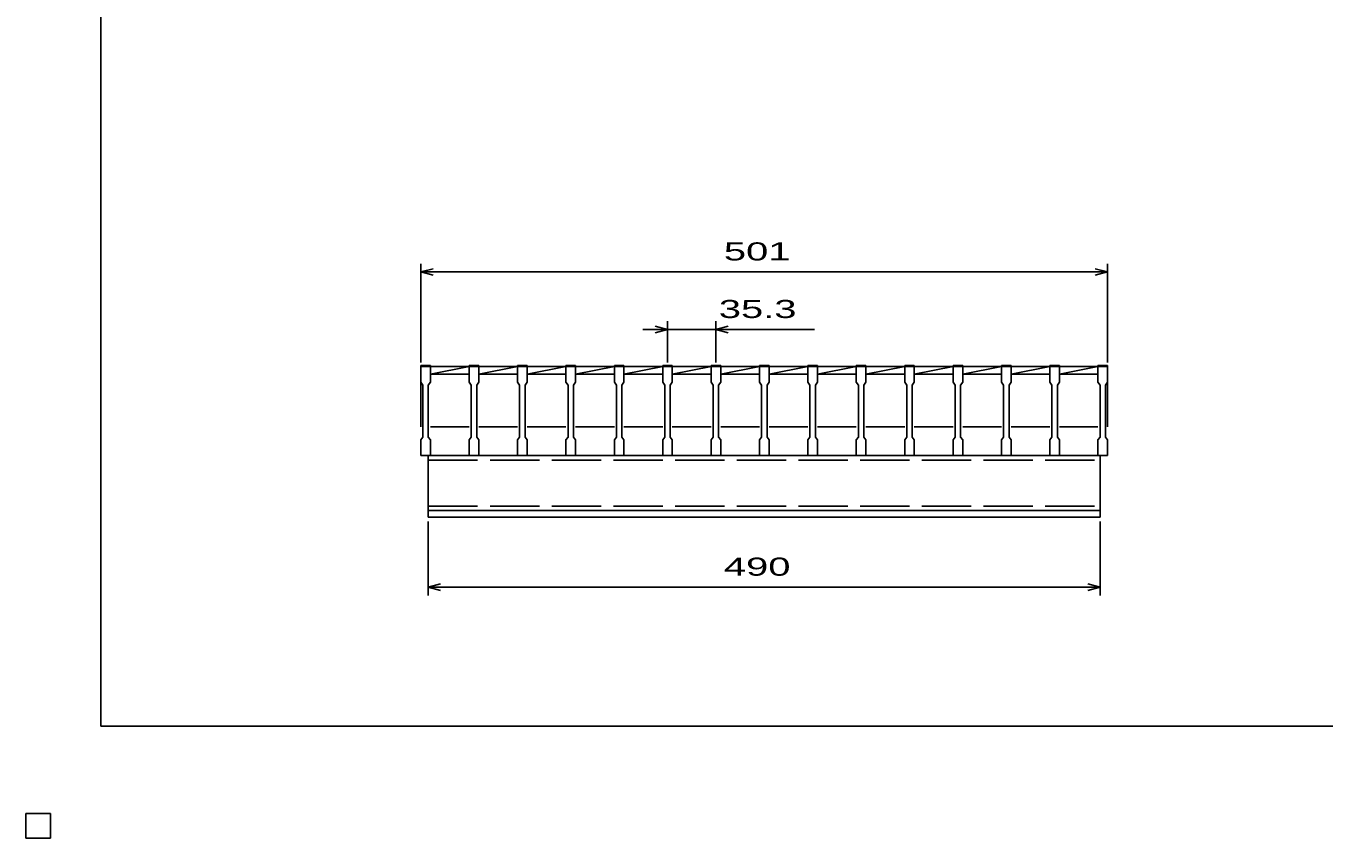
# Model space of a CAD drawing. Units: millimetres, scale not verified. Extents: x -1092 to 1039, y -770 to 632.
# Drawn here: x -1092 to -145, y -770 to -177 of the extents above; entities that cross this region are included whole.
import ezdxf
from ezdxf.enums import TextEntityAlignment as Align

# ---------------------------------------------------------------- set-up
doc = ezdxf.new("R2010")
doc.units = ezdxf.units.MM
doc.header["$LTSCALE"] = 6
doc.linetypes.add('DASHED', pattern=[7.5, 6, -1.5])
for name, color, linetype, lineweight in [('0_2', 150, 'Continuous', 25), ('16', 3, 'Continuous', 25), ('22', 4, 'Continuous', 25), ('24', 2, 'Continuous', 25), ('32', 4, 'Continuous', 25)]:
    doc.layers.add(name, color=color, linetype=linetype, lineweight=lineweight)
doc.styles.add('ベクトル', font='')
doc.styles.get('ベクトル').set_extended_font_data('ベクトル')

msp = doc.modelspace()

# ---------------------------------------------------------------- linework, layer by layer
at = {"layer": '0_2'}
for p, q in [((-1037.4, -687.9), (-1037.4, 632.1)), ((1038.6, -687.9), (-1037.4, -687.9)), ((-1074, -751.5), (-1092, -751.5)), ((-1092, -751.5), (-1092, -769.5)), ((-1074, -751.5), (-1092, -751.5)), ((-1092, -751.5), (-1092, -769.5)), ((-1074, -751.5), (-1092, -751.5)), ((-1092, -751.5), (-1092, -769.5)), ((-1074, -751.5), (-1092, -751.5)), ((-1092, -751.5), (-1092, -769.5)), ((-1074, -751.5), (-1092, -751.5)), ((-1092, -751.5), (-1092, -769.5)), ((-1074, -769.5), (-1074, -751.5)), ((-1074, -769.5), (-1074, -751.5)), ((-1074, -769.5), (-1074, -751.5)), ((-1074, -769.5), (-1074, -751.5)), ((-1074, -769.5), (-1074, -751.5)), ((-1092, -769.5), (-1074, -769.5)), ((-1092, -769.5), (-1074, -769.5)), ((-1092, -769.5), (-1074, -769.5)), ((-1092, -769.5), (-1074, -769.5)), ((-1092, -769.5), (-1074, -769.5))]:
    msp.add_line(p, q, dxfattribs=at)
at = {"layer": '16'}
for p, q in [((-804, -425.5), (-804, -424.8)), ((-804, -424.8), (-797, -424.8)), ((-804, -425.5), (-804, -437)), ((-797, -425.5), (-804, -425.5)), ((-804, -425.5), (-804, -469.5)), ((-797, -424.8), (-797, -425.5)), ((-797, -437), (-797, -425.5)), ((-797, -425.5), (-768.7, -425.5)), ((-797, -431), (-768.7, -425.5)), ((-768.7, -425.5), (-768.7, -424.8)), ((-768.7, -424.8), (-761.7, -424.8)), ((-768.7, -425.5), (-768.7, -437)), ((-761.7, -425.5), (-768.7, -425.5)), ((-761.7, -424.8), (-761.7, -425.5)), ((-761.7, -437), (-761.7, -425.5)), ((-761.7, -425.5), (-733.4, -425.5)), ((-761.7, -431), (-733.4, -425.5)), ((-733.4, -425.5), (-733.4, -424.8)), ((-733.4, -424.8), (-726.4, -424.8)), ((-733.4, -425.5), (-733.4, -437)), ((-726.4, -425.5), (-733.4, -425.5)), ((-726.4, -424.8), (-726.4, -425.5)), ((-726.4, -437), (-726.4, -425.5)), ((-726.4, -425.5), (-698.1, -425.5)), ((-726.4, -431), (-698.1, -425.5)), ((-698.1, -425.5), (-698.1, -424.8)), ((-698.1, -424.8), (-691.1, -424.8)), ((-698.1, -425.5), (-698.1, -437)), ((-691.1, -425.5), (-698.1, -425.5)), ((-691.1, -424.8), (-691.1, -425.5)), ((-691.1, -437), (-691.1, -425.5)), ((-691.1, -425.5), (-662.8, -425.5)), ((-691.1, -431), (-662.8, -425.5)), ((-662.8, -425.5), (-662.8, -424.8)), ((-662.8, -424.8), (-655.8, -424.8)), ((-662.8, -425.5), (-662.8, -437)), ((-655.8, -425.5), (-662.8, -425.5)), ((-655.8, -424.8), (-655.8, -425.5)), ((-655.8, -437), (-655.8, -425.5)), ((-655.8, -425.5), (-627.5, -425.5)), ((-655.8, -431), (-627.5, -425.5)), ((-627.5, -425.5), (-627.5, -424.8)), ((-627.5, -424.8), (-620.5, -424.8)), ((-627.5, -425.5), (-627.5, -437)), ((-620.5, -425.5), (-627.5, -425.5)), ((-620.5, -424.8), (-620.5, -425.5)), ((-620.5, -437), (-620.5, -425.5)), ((-620.5, -425.5), (-592.2, -425.5)), ((-620.5, -431), (-592.2, -425.5)), ((-592.2, -425.5), (-592.2, -424.8)), ((-592.2, -424.8), (-585.2, -424.8)), ((-592.2, -425.5), (-592.2, -437)), ((-585.2, -425.5), (-592.2, -425.5)), ((-585.2, -424.8), (-585.2, -425.5)), ((-585.2, -437), (-585.2, -425.5)), ((-585.2, -425.5), (-556.9, -425.5)), ((-585.2, -431), (-556.9, -425.5)), ((-556.9, -425.5), (-556.9, -424.8)), ((-556.9, -424.8), (-549.9, -424.8)), ((-556.9, -425.5), (-556.9, -437)), ((-549.9, -425.5), (-556.9, -425.5)), ((-549.9, -424.8), (-549.9, -425.5)), ((-549.9, -437), (-549.9, -425.5)), ((-549.9, -425.5), (-521.6, -425.5)), ((-549.9, -431), (-521.6, -425.5)), ((-521.6, -425.5), (-521.6, -424.8)), ((-521.6, -424.8), (-514.6, -424.8)), ((-521.6, -425.5), (-521.6, -437)), ((-514.6, -425.5), (-521.6, -425.5)), ((-514.6, -424.8), (-514.6, -425.5)), ((-514.6, -437), (-514.6, -425.5)), ((-514.6, -425.5), (-486.3, -425.5)), ((-514.6, -431), (-486.3, -425.5)), ((-486.3, -425.5), (-486.3, -424.8)), ((-486.3, -424.8), (-479.3, -424.8)), ((-486.3, -425.5), (-486.3, -437)), ((-479.3, -425.5), (-486.3, -425.5)), ((-479.3, -424.8), (-479.3, -425.5)), ((-479.3, -437), (-479.3, -425.5)), ((-479.3, -425.5), (-451, -425.5)), ((-479.3, -431), (-451, -425.5)), ((-451, -425.5), (-451, -424.8)), ((-451, -424.8), (-444, -424.8)), ((-451, -425.5), (-451, -437)), ((-444, -425.5), (-451, -425.5)), ((-444, -424.8), (-444, -425.5)), ((-444, -437), (-444, -425.5)), ((-444, -425.5), (-415.7, -425.5)), ((-444, -431), (-415.7, -425.5)), ((-415.7, -425.5), (-415.7, -424.8)), ((-415.7, -424.8), (-408.7, -424.8)), ((-415.7, -425.5), (-415.7, -437)), ((-408.7, -425.5), (-415.7, -425.5)), ((-408.7, -424.8), (-408.7, -425.5)), ((-408.7, -437), (-408.7, -425.5)), ((-408.7, -425.5), (-380.4, -425.5)), ((-408.7, -431), (-380.4, -425.5)), ((-380.4, -425.5), (-380.4, -424.8)), ((-380.4, -424.8), (-373.4, -424.8)), ((-380.4, -425.5), (-380.4, -437)), ((-373.4, -425.5), (-380.4, -425.5)), ((-373.4, -424.8), (-373.4, -425.5)), ((-373.4, -437), (-373.4, -425.5)), ((-373.4, -425.5), (-345.1, -425.5)), ((-373.4, -431), (-345.1, -425.5)), ((-345.1, -425.5), (-345.1, -424.8)), ((-345.1, -424.8), (-338.1, -424.8)), ((-345.1, -425.5), (-345.1, -437)), ((-338.1, -425.5), (-345.1, -425.5)), ((-338.1, -424.8), (-338.1, -425.5)), ((-338.1, -437), (-338.1, -425.5)), ((-338.1, -425.5), (-310, -425.5)), ((-338.1, -431), (-310, -425.539)), ((-310, -425.5), (-310, -424.8)), ((-310, -424.8), (-303, -424.8)), ((-310, -425.5), (-310, -437)), ((-303, -425.5), (-310, -425.5)), ((-303, -424.8), (-303, -425.5)), ((-303, -437), (-303, -425.5)), ((-303, -469.5), (-303, -425.5)), ((-797, -431), (-768.7, -431)), ((-761.7, -431), (-733.4, -431)), ((-726.4, -431), (-698.1, -431)), ((-691.1, -431), (-662.8, -431)), ((-655.8, -431), (-627.5, -431)), ((-620.5, -431), (-592.2, -431)), ((-585.2, -431), (-556.9, -431)), ((-549.9, -431), (-521.6, -431)), ((-514.6, -431), (-486.3, -431)), ((-479.3, -431), (-451, -431)), ((-444, -431), (-415.7, -431)), ((-408.7, -431), (-380.4, -431)), ((-373.4, -431), (-345.1, -431)), ((-338.1, -431), (-310, -431)), ((-804, -437), (-802.5, -439)), ((-802.5, -439), (-802.5, -477)), ((-798.5, -439), (-797, -437)), ((-798.5, -477), (-798.5, -439)), ((-768.7, -437), (-767.2, -439)), ((-767.2, -439), (-767.2, -477)), ((-763.2, -439), (-761.7, -437)), ((-763.2, -477), (-763.2, -439)), ((-733.4, -437), (-731.9, -439)), ((-731.9, -439), (-731.9, -477)), ((-727.9, -439), (-726.4, -437)), ((-727.9, -477), (-727.9, -439)), ((-698.1, -437), (-696.6, -439)), ((-696.6, -439), (-696.6, -477)), ((-692.6, -439), (-691.1, -437)), ((-692.6, -477), (-692.6, -439)), ((-662.8, -437), (-661.3, -439)), ((-661.3, -439), (-661.3, -477)), ((-657.3, -439), (-655.8, -437)), ((-657.3, -477), (-657.3, -439)), ((-627.5, -437), (-626, -439)), ((-626, -439), (-626, -477)), ((-622, -439), (-620.5, -437)), ((-622, -477), (-622, -439)), ((-592.2, -437), (-590.7, -439)), ((-590.7, -439), (-590.7, -477)), ((-586.7, -439), (-585.2, -437)), ((-586.7, -477), (-586.7, -439)), ((-556.9, -437), (-555.4, -439)), ((-555.4, -439), (-555.4, -477)), ((-551.4, -439), (-549.9, -437)), ((-551.4, -477), (-551.4, -439)), ((-521.6, -437), (-520.1, -439)), ((-520.1, -439), (-520.1, -477)), ((-516.1, -439), (-514.6, -437)), ((-516.1, -477), (-516.1, -439)), ((-486.3, -437), (-484.8, -439)), ((-484.8, -439), (-484.8, -477)), ((-480.8, -439), (-479.3, -437)), ((-480.8, -477), (-480.8, -439)), ((-451, -437), (-449.5, -439)), ((-449.5, -439), (-449.5, -477)), ((-445.5, -439), (-444, -437)), ((-445.5, -477), (-445.5, -439)), ((-415.7, -437), (-414.2, -439)), ((-414.2, -439), (-414.2, -477)), ((-410.2, -439), (-408.7, -437)), ((-410.2, -477), (-410.2, -439)), ((-380.4, -437), (-378.9, -439)), ((-378.9, -439), (-378.9, -477)), ((-374.9, -439), (-373.4, -437)), ((-374.9, -477), (-374.9, -439)), ((-345.1, -437), (-343.6, -439)), ((-343.6, -439), (-343.6, -477)), ((-339.6, -439), (-338.1, -437)), ((-339.6, -477), (-339.6, -439)), ((-310, -437), (-308.5, -439)), ((-308.5, -439), (-308.5, -477)), ((-304.5, -439), (-303, -437)), ((-304.5, -477), (-304.5, -439)), ((-797, -469.5), (-768.7, -469.5)), ((-761.7, -469.5), (-733.4, -469.5)), ((-726.4, -469.5), (-698.1, -469.5)), ((-691.1, -469.5), (-662.8, -469.5)), ((-655.8, -469.5), (-627.5, -469.5)), ((-620.5, -469.5), (-592.2, -469.5)), ((-585.2, -469.5), (-556.9, -469.5)), ((-549.9, -469.5), (-521.6, -469.5)), ((-514.6, -469.5), (-486.3, -469.5)), ((-479.3, -469.5), (-451, -469.5)), ((-444, -469.5), (-415.7, -469.5)), ((-408.7, -469.5), (-380.4, -469.5)), ((-373.4, -469.5), (-345.1, -469.5)), ((-338.1, -469.5), (-310, -469.5)), ((-802.5, -477), (-804, -479)), ((-804, -479), (-804, -490.5)), ((-797, -479), (-798.5, -477)), ((-797, -490.5), (-797, -479)), ((-767.2, -477), (-768.7, -479)), ((-768.7, -479), (-768.7, -490.5)), ((-761.7, -479), (-763.2, -477)), ((-761.7, -490.5), (-761.7, -479)), ((-731.9, -477), (-733.4, -479)), ((-733.4, -479), (-733.4, -490.5)), ((-726.4, -479), (-727.9, -477)), ((-726.4, -490.5), (-726.4, -479)), ((-696.6, -477), (-698.1, -479)), ((-698.1, -479), (-698.1, -490.5)), ((-691.1, -479), (-692.6, -477)), ((-691.1, -490.5), (-691.1, -479)), ((-661.3, -477), (-662.8, -479)), ((-662.8, -479), (-662.8, -490.5)), ((-655.8, -479), (-657.3, -477)), ((-655.8, -490.5), (-655.8, -479)), ((-626, -477), (-627.5, -479)), ((-627.5, -479), (-627.5, -490.5)), ((-620.5, -479), (-622, -477)), ((-620.5, -490.5), (-620.5, -479)), ((-590.7, -477), (-592.2, -479)), ((-592.2, -479), (-592.2, -490.5)), ((-585.2, -479), (-586.7, -477)), ((-585.2, -490.5), (-585.2, -479)), ((-555.4, -477), (-556.9, -479)), ((-556.9, -479), (-556.9, -490.5)), ((-549.9, -479), (-551.4, -477)), ((-549.9, -490.5), (-549.9, -479)), ((-520.1, -477), (-521.6, -479)), ((-521.6, -479), (-521.6, -490.5)), ((-514.6, -479), (-516.1, -477)), ((-514.6, -490.5), (-514.6, -479)), ((-484.8, -477), (-486.3, -479)), ((-486.3, -479), (-486.3, -490.5)), ((-479.3, -479), (-480.8, -477)), ((-479.3, -490.5), (-479.3, -479)), ((-449.5, -477), (-451, -479)), ((-451, -479), (-451, -490.5)), ((-444, -479), (-445.5, -477)), ((-444, -490.5), (-444, -479)), ((-414.2, -477), (-415.7, -479)), ((-415.7, -479), (-415.7, -490.5)), ((-408.7, -479), (-410.2, -477)), ((-408.7, -490.5), (-408.7, -479)), ((-378.9, -477), (-380.4, -479)), ((-380.4, -479), (-380.4, -490.5)), ((-373.4, -479), (-374.9, -477)), ((-373.4, -490.5), (-373.4, -479)), ((-343.6, -477), (-345.1, -479)), ((-345.1, -479), (-345.1, -490.5)), ((-338.1, -479), (-339.6, -477)), ((-338.1, -490.5), (-338.1, -479)), ((-308.5, -477), (-310, -479)), ((-310, -479), (-310, -490.5)), ((-303, -479), (-304.5, -477)), ((-303, -490.5), (-303, -479)), ((-804, -490.5), (-797, -490.5)), ((-798.5, -490.5), (-308.5, -490.5)), ((-798.5, -530.5), (-798.5, -490.5)), ((-768.7, -490.5), (-761.7, -490.5)), ((-733.4, -490.5), (-726.4, -490.5)), ((-698.1, -490.5), (-691.1, -490.5)), ((-662.8, -490.5), (-655.8, -490.5)), ((-627.5, -490.5), (-620.5, -490.5)), ((-592.2, -490.5), (-585.2, -490.5)), ((-556.9, -490.5), (-549.9, -490.5)), ((-521.6, -490.5), (-514.6, -490.5)), ((-486.3, -490.5), (-479.3, -490.5)), ((-451, -490.5), (-444, -490.5)), ((-415.7, -490.5), (-408.7, -490.5)), ((-380.4, -490.5), (-373.4, -490.5)), ((-345.1, -490.5), (-338.1, -490.5)), ((-310, -490.5), (-303, -490.5)), ((-308.5, -530.5), (-308.5, -490.5)), ((-798.5, -530.5), (-308.5, -530.5)), ((-798.5, -535.5), (-798.5, -530.5)), ((-798.5, -530.5), (-308.5, -530.5)), ((-798.5, -535.5), (-308.5, -535.5)), ((-308.5, -535.5), (-308.5, -530.5)), ((-1074, -751.5), (-1092, -751.5)), ((-1092, -751.5), (-1092, -769.5)), ((-1074, -751.5), (-1092, -751.5)), ((-1092, -751.5), (-1092, -769.5)), ((-1074, -751.5), (-1092, -751.5)), ((-1092, -751.5), (-1092, -769.5)), ((-1074, -751.5), (-1092, -751.5)), ((-1092, -751.5), (-1092, -769.5)), ((-1074, -751.5), (-1092, -751.5)), ((-1092, -751.5), (-1092, -769.5)), ((-1074, -769.5), (-1074, -751.5)), ((-1074, -769.5), (-1074, -751.5)), ((-1074, -769.5), (-1074, -751.5)), ((-1074, -769.5), (-1074, -751.5)), ((-1074, -769.5), (-1074, -751.5)), ((-1092, -769.5), (-1074, -769.5)), ((-1092, -769.5), (-1074, -769.5)), ((-1092, -769.5), (-1074, -769.5)), ((-1092, -769.5), (-1074, -769.5)), ((-1092, -769.5), (-1074, -769.5))]:
    msp.add_line(p, q, dxfattribs=at)
at = {"layer": '16', "linetype": 'DASHED'}
for p, q in [((-798.5, -493.7), (-308.5, -493.7)), ((-798.5, -527.3), (-308.5, -527.3))]:
    msp.add_line(p, q, dxfattribs=at)
at = {"layer": '22'}
for p, q in [((-804, -422.5), (-804, -350.5)), ((-804, -356.5), (-795, -354.1)), ((-795, -358.9), (-804, -356.5)), ((-804, -356.5), (-303, -356.5)), ((-303, -356.5), (-312, -354.1)), ((-312, -358.9), (-303, -356.5)), ((-303, -422.5), (-303, -350.5)), ((-624, -398.5), (-633, -396.1)), ((-624, -422.5), (-624, -392.5)), ((-588.7, -392.5), (-588.7, -422.5)), ((-588.7, -398.5), (-579.7, -396.1)), ((-624, -398.5), (-642, -398.5)), ((-633, -400.9), (-624, -398.5)), ((-624, -398.5), (-588.7, -398.5)), ((-579.7, -400.9), (-588.7, -398.5)), ((-588.7, -398.5), (-516.7, -398.5)), ((-798.5, -592.5), (-798.5, -538.5)), ((-308.5, -592.5), (-308.5, -538.5)), ((-798.5, -586.5), (-789.5, -584.1)), ((-789.5, -588.9), (-798.5, -586.5)), ((-798.5, -586.5), (-308.5, -586.5)), ((-308.5, -586.5), (-317.5, -584.1)), ((-317.5, -588.9), (-308.5, -586.5))]:
    msp.add_line(p, q, dxfattribs=at)
at = {"layer": '22', "color": 2}
for p, q in [((-1074, -751.5), (-1092, -751.5)), ((-1092, -751.5), (-1092, -769.5)), ((-1074, -751.5), (-1092, -751.5)), ((-1092, -751.5), (-1092, -769.5)), ((-1074, -751.5), (-1092, -751.5)), ((-1092, -751.5), (-1092, -769.5)), ((-1074, -769.5), (-1074, -751.5)), ((-1074, -769.5), (-1074, -751.5)), ((-1074, -769.5), (-1074, -751.5)), ((-1092, -769.5), (-1074, -769.5)), ((-1092, -769.5), (-1074, -769.5)), ((-1092, -769.5), (-1074, -769.5))]:
    msp.add_line(p, q, dxfattribs=at)
at = {"layer": '24', "color": 4}
for p, q in [((-1074, -751.5), (-1092, -751.5)), ((-1092, -751.5), (-1092, -769.5)), ((-1074, -751.5), (-1092, -751.5)), ((-1092, -751.5), (-1092, -769.5)), ((-1074, -751.5), (-1092, -751.5)), ((-1092, -751.5), (-1092, -769.5)), ((-1074, -769.5), (-1074, -751.5)), ((-1074, -769.5), (-1074, -751.5)), ((-1074, -769.5), (-1074, -751.5)), ((-1092, -769.5), (-1074, -769.5)), ((-1092, -769.5), (-1074, -769.5)), ((-1092, -769.5), (-1074, -769.5))]:
    msp.add_line(p, q, dxfattribs=at)
at = {"layer": '32'}
for p, q in [((-1074, -751.5), (-1092, -751.5)), ((-1092, -751.5), (-1092, -769.5)), ((-1074, -751.5), (-1092, -751.5)), ((-1092, -751.5), (-1092, -769.5)), ((-1074, -751.5), (-1092, -751.5)), ((-1092, -751.5), (-1092, -769.5)), ((-1074, -751.5), (-1092, -751.5)), ((-1092, -751.5), (-1092, -769.5)), ((-1074, -751.5), (-1092, -751.5)), ((-1092, -751.5), (-1092, -769.5)), ((-1074, -769.5), (-1074, -751.5)), ((-1074, -769.5), (-1074, -751.5)), ((-1074, -769.5), (-1074, -751.5)), ((-1074, -769.5), (-1074, -751.5)), ((-1074, -769.5), (-1074, -751.5)), ((-1092, -769.5), (-1074, -769.5)), ((-1092, -769.5), (-1074, -769.5)), ((-1092, -769.5), (-1074, -769.5)), ((-1092, -769.5), (-1074, -769.5)), ((-1092, -769.5), (-1074, -769.5))]:
    msp.add_line(p, q, dxfattribs=at)

# ---------------------------------------------------------------- texts
at = {"layer": '22', "color": 2, "style": 'ベクトル', "width": 1.65}
for s, p in [(' 501 ', (-591, -341.5)), (' 35.3 ', (-594.7, -383.5)), (' 490 ', (-591, -571.5))]:
    msp.add_text(s, height=13.2, dxfattribs=at).set_placement(p, align=Align.MIDDLE_LEFT)

doc.saveas('drawing.dxf')
